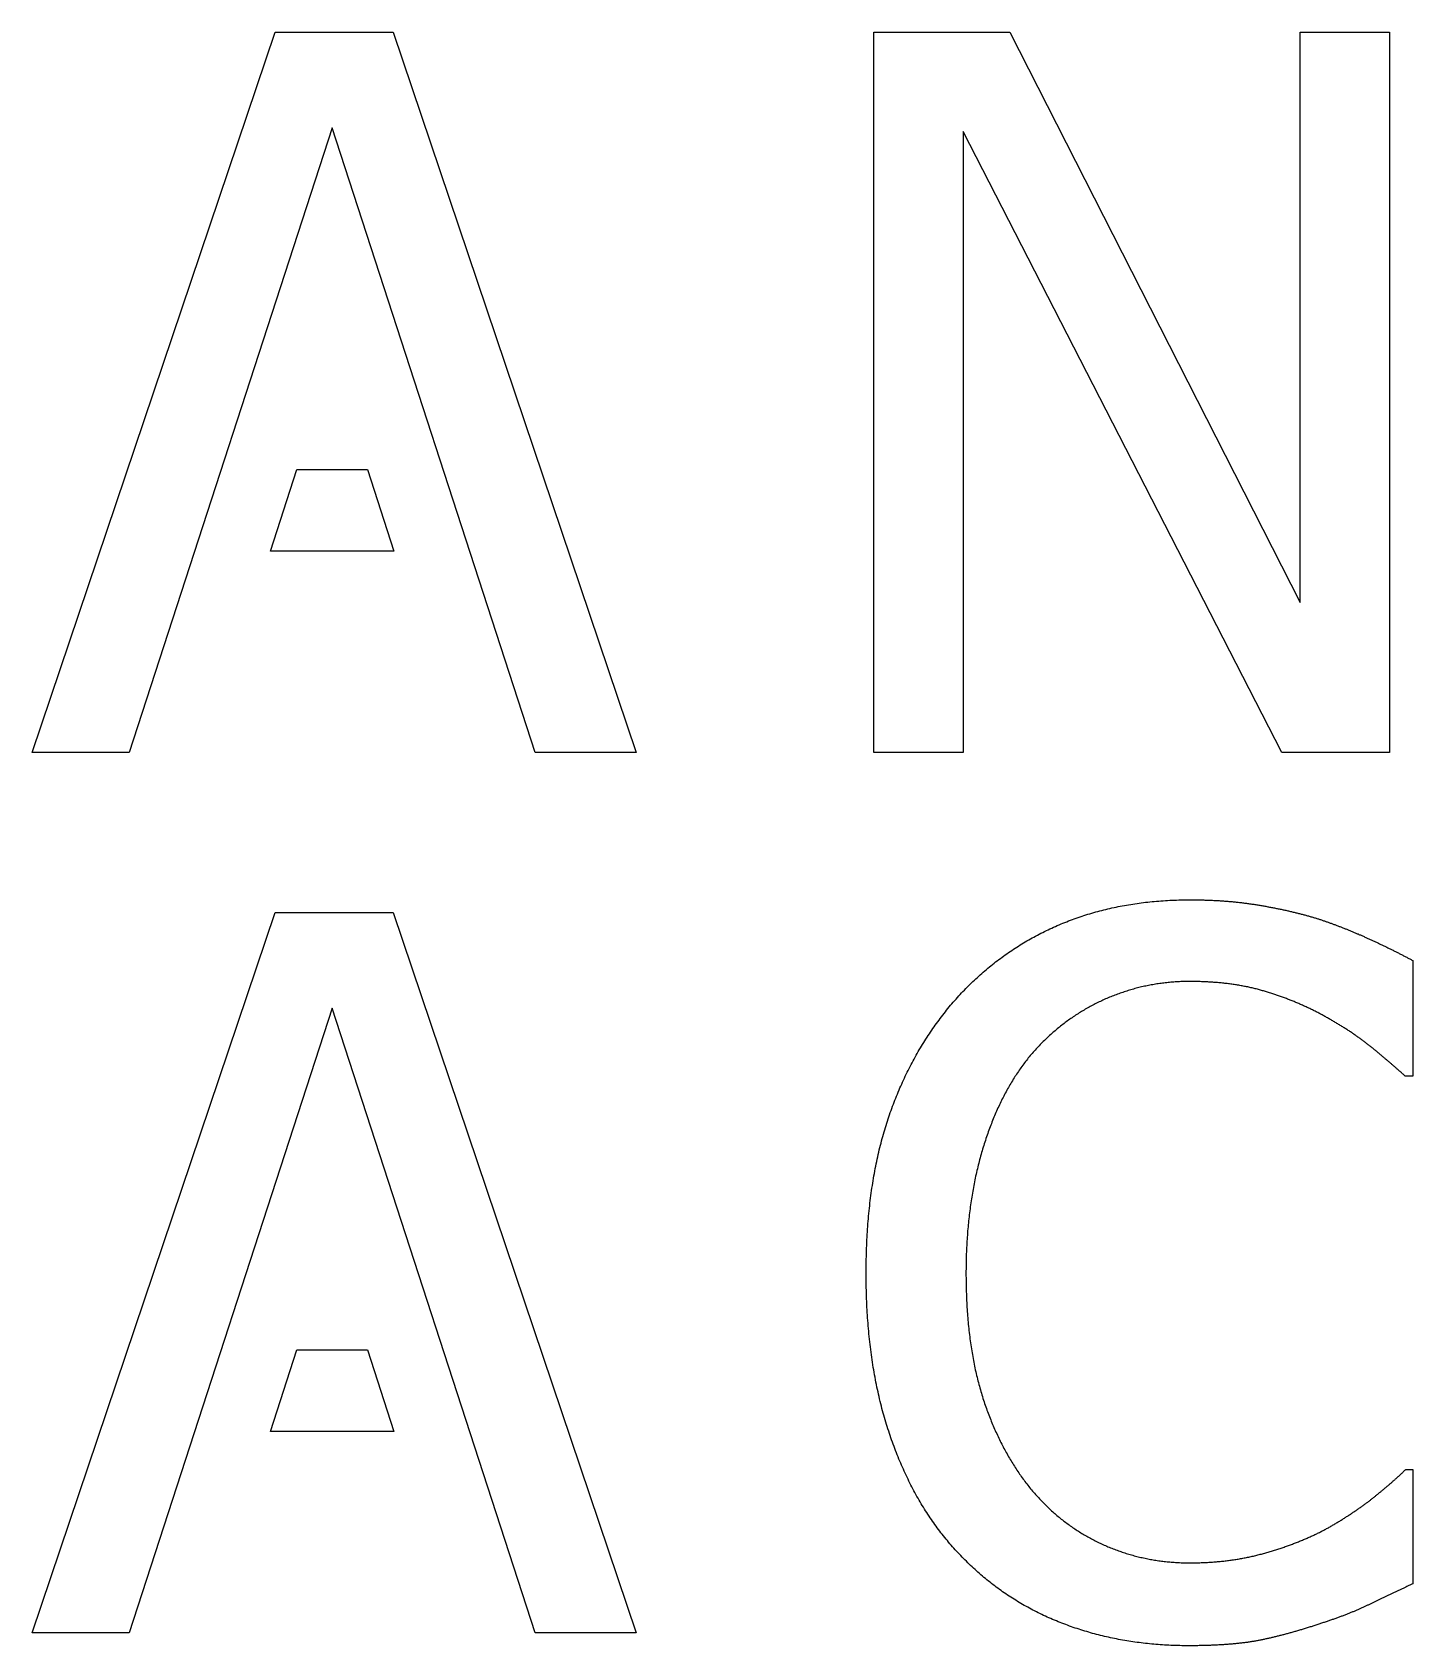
# Model space of a CAD drawing. Extents: x 63 to 563, y 268 to 768.
# Drawn here: x 201 to 258.5, y 557.4 to 624.6 of the extents above; entities that cross this region are included whole.
import ezdxf

# ---------------------------------------------------------------- set-up
doc = ezdxf.new("R2010")
doc.units = 0
doc.header["$LTSCALE"] = 2
doc.header["$MEASUREMENT"] = 0
doc.layers.get('0').update_dxf_attribs({"linetype": 'CONTINUOUS'})

msp = doc.modelspace()

# ---------------------------------------------------------------- linework, layer by layer
at = {"color": 1}
for points in [[(213.517, 620.61), (205.069, 594.587), (201.033, 594.587), (211.147, 624.587), (216.057, 624.587), (226.171, 594.587), (221.965, 594.587)], [(257.53, 624.587), (257.53, 594.587), (253.057, 594.587), (239.783, 620.454), (239.783, 594.587), (236.063, 594.587), (236.063, 624.587), (241.728, 624.587), (253.81, 600.835), (253.81, 624.587)], [(214.983, 606.377), (216.088, 602.974), (210.946, 602.974), (212.051, 606.377)], [(258.135, 581.159), (258.118, 581.174), (258.1, 581.19), (258.083, 581.206), (258.065, 581.222), (258.047, 581.238), (258.029, 581.254), (258.011, 581.27), (257.992, 581.287), (257.974, 581.303), (257.955, 581.32), (257.936, 581.336), (257.917, 581.353), (257.898, 581.37), (257.879, 581.387), (257.86, 581.404), (257.84, 581.421), (257.82, 581.438), (257.801, 581.455), (257.781, 581.473), (257.761, 581.49), (257.74, 581.508), (257.72, 581.525), (257.699, 581.543), (257.679, 581.561), (257.658, 581.579), (257.637, 581.597), (257.616, 581.615), (257.595, 581.634), (257.573, 581.652), (257.552, 581.67), (257.53, 581.689), (257.508, 581.707), (257.486, 581.726), (257.464, 581.745), (257.442, 581.764), (257.419, 581.783), (257.397, 581.802), (257.374, 581.821), (257.351, 581.841), (257.328, 581.86), (257.305, 581.88), (257.282, 581.899), (257.258, 581.919), (257.235, 581.939), (257.211, 581.959), (257.187, 581.979), (257.163, 581.999), (257.139, 582.019), (257.115, 582.039), (257.09, 582.06), (257.066, 582.08), (257.041, 582.101), (257.016, 582.121), (256.991, 582.142), (256.966, 582.163), (256.941, 582.184), (256.915, 582.205), (256.89, 582.226), (256.864, 582.247), (256.838, 582.269), (256.812, 582.29), (256.786, 582.311), (256.759, 582.333), (256.733, 582.354), (256.706, 582.376), (256.679, 582.397), (256.652, 582.418), (256.625, 582.44), (256.597, 582.461), (256.569, 582.482), (256.542, 582.504), (256.514, 582.525), (256.485, 582.546), (256.457, 582.568), (256.428, 582.589), (256.4, 582.61), (256.371, 582.631), (256.342, 582.653), (256.312, 582.674), (256.283, 582.695), (256.253, 582.716), (256.223, 582.738), (256.193, 582.759), (256.163, 582.78), (256.133, 582.801), (256.102, 582.822), (256.071, 582.843), (256.041, 582.864), (256.009, 582.885), (255.978, 582.907), (255.947, 582.928), (255.915, 582.949), (255.883, 582.97), (255.851, 582.991), (255.819, 583.012), (255.787, 583.033), (255.754, 583.054), (255.721, 583.075), (255.689, 583.096), (255.655, 583.117), (255.622, 583.138), (255.589, 583.159), (255.555, 583.18), (255.521, 583.201), (255.487, 583.221), (255.453, 583.242), (255.419, 583.263), (255.384, 583.284), (255.35, 583.305), (255.315, 583.326), (255.28, 583.347), (255.244, 583.368), (255.209, 583.388), (255.173, 583.409), (255.137, 583.43), (255.101, 583.451), (255.065, 583.471), (255.029, 583.492), (254.992, 583.513), (254.956, 583.534), (254.919, 583.554), (254.882, 583.575), (254.844, 583.596), (254.807, 583.616), (254.771, 583.636), (254.735, 583.656), (254.699, 583.676), (254.662, 583.695), (254.626, 583.715), (254.589, 583.734), (254.553, 583.753), (254.516, 583.772), (254.479, 583.791), (254.442, 583.81), (254.405, 583.829), (254.368, 583.847), (254.331, 583.866), (254.293, 583.884), (254.256, 583.902), (254.218, 583.92), (254.18, 583.938), (254.143, 583.956), (254.105, 583.974), (254.067, 583.992), (254.029, 584.009), (253.991, 584.027), (253.952, 584.044), (253.914, 584.061), (253.875, 584.078), (253.837, 584.095), (253.798, 584.112), (253.759, 584.129), (253.72, 584.146), (253.681, 584.162), (253.642, 584.179), (253.603, 584.195), (253.564, 584.211), (253.524, 584.227), (253.485, 584.243), (253.445, 584.259), (253.405, 584.275), (253.366, 584.29), (253.326, 584.306), (253.286, 584.321), (253.245, 584.336), (253.205, 584.352), (253.165, 584.367), (253.124, 584.382), (253.084, 584.396), (253.043, 584.411), (253.002, 584.426), (252.962, 584.44), (252.921, 584.454), (252.88, 584.469), (252.838, 584.483), (252.797, 584.497), (252.756, 584.511), (252.714, 584.524), (252.673, 584.538), (252.631, 584.552), (252.589, 584.565), (252.547, 584.578), (252.505, 584.592), (252.463, 584.605), (252.421, 584.618), (252.379, 584.631), (252.336, 584.643), (252.294, 584.656), (252.251, 584.668), (252.208, 584.681), (252.165, 584.693), (252.122, 584.705), (252.078, 584.716), (252.035, 584.728), (251.991, 584.739), (251.947, 584.75), (251.902, 584.761), (251.858, 584.771), (251.813, 584.782), (251.768, 584.792), (251.723, 584.802), (251.678, 584.812), (251.633, 584.822), (251.587, 584.831), (251.541, 584.84), (251.495, 584.849), (251.449, 584.858), (251.402, 584.867), (251.356, 584.875), (251.309, 584.884), (251.262, 584.892), (251.214, 584.9), (251.167, 584.907), (251.119, 584.915), (251.071, 584.922), (251.023, 584.929), (250.975, 584.936), (250.926, 584.942), (250.878, 584.949), (250.829, 584.955), (250.78, 584.961), (250.731, 584.967), (250.681, 584.973), (250.632, 584.978), (250.582, 584.984), (250.532, 584.989), (250.481, 584.994), (250.431, 584.998), (250.38, 585.003), (250.329, 585.007), (250.278, 585.011), (250.227, 585.015), (250.176, 585.019), (250.124, 585.022), (250.072, 585.025), (250.02, 585.028), (249.968, 585.031), (249.915, 585.034), (249.863, 585.036), (249.81, 585.039), (249.757, 585.041), (249.704, 585.043), (249.65, 585.044), (249.597, 585.046), (249.543, 585.047), (249.489, 585.048), (249.434, 585.049), (249.38, 585.05), (249.325, 585.05), (249.271, 585.051), (249.215, 585.051), (249.155, 585.051), (249.095, 585.05), (249.034, 585.049), (248.974, 585.048), (248.914, 585.046), (248.854, 585.044), (248.795, 585.041), (248.735, 585.038), (248.675, 585.035), (248.616, 585.031), (248.556, 585.027), (248.497, 585.023), (248.438, 585.018), (248.379, 585.012), (248.32, 585.007), (248.261, 585.001), (248.202, 584.994), (248.143, 584.987), (248.085, 584.98), (248.026, 584.972), (247.968, 584.964), (247.909, 584.956), (247.851, 584.947), (247.793, 584.938), (247.735, 584.928), (247.677, 584.918), (247.62, 584.908), (247.562, 584.897), (247.504, 584.886), (247.447, 584.874), (247.39, 584.863), (247.332, 584.85), (247.275, 584.837), (247.218, 584.824), (247.161, 584.811), (247.104, 584.797), (247.047, 584.783), (246.991, 584.768), (246.934, 584.753), (246.878, 584.737), (246.822, 584.721), (246.765, 584.705), (246.709, 584.689), (246.653, 584.671), (246.597, 584.654), (246.541, 584.636), (246.486, 584.618), (246.43, 584.599), (246.374, 584.58), (246.319, 584.561), (246.264, 584.541), (246.209, 584.521), (246.153, 584.5), (246.098, 584.479), (246.044, 584.458), (245.989, 584.436), (245.934, 584.414), (245.879, 584.392), (245.825, 584.369), (245.771, 584.345), (245.716, 584.322), (245.662, 584.298), (245.608, 584.273), (245.554, 584.248), (245.5, 584.223), (245.447, 584.197), (245.393, 584.171), (245.34, 584.145), (245.287, 584.118), (245.235, 584.091), (245.182, 584.064), (245.13, 584.036), (245.078, 584.008), (245.026, 583.98), (244.974, 583.951), (244.923, 583.922), (244.871, 583.892), (244.82, 583.862), (244.77, 583.832), (244.719, 583.802), (244.669, 583.771), (244.618, 583.739), (244.568, 583.708), (244.519, 583.676), (244.469, 583.643), (244.42, 583.611), (244.371, 583.578), (244.322, 583.544), (244.273, 583.51), (244.225, 583.476), (244.176, 583.442), (244.128, 583.407), (244.08, 583.372), (244.033, 583.336), (243.985, 583.3), (243.938, 583.264), (243.891, 583.227), (243.844, 583.19), (243.798, 583.153), (243.751, 583.115), (243.705, 583.077), (243.659, 583.039), (243.613, 583), (243.568, 582.961), (243.522, 582.922), (243.477, 582.882), (243.432, 582.842), (243.388, 582.801), (243.343, 582.76), (243.299, 582.719), (243.255, 582.677), (243.211, 582.635), (243.167, 582.593), (243.124, 582.55), (243.081, 582.507), (243.038, 582.464), (242.995, 582.42), (242.952, 582.376), (242.91, 582.332), (242.868, 582.287), (242.826, 582.242), (242.784, 582.196), (242.743, 582.15), (242.701, 582.104), (242.66, 582.058), (242.619, 582.011), (242.579, 581.963), (242.539, 581.915), (242.499, 581.866), (242.46, 581.817), (242.421, 581.767), (242.383, 581.717), (242.345, 581.667), (242.307, 581.616), (242.269, 581.565), (242.231, 581.513), (242.194, 581.461), (242.157, 581.409), (242.121, 581.356), (242.084, 581.303), (242.048, 581.25), (242.012, 581.196), (241.977, 581.141), (241.942, 581.087), (241.907, 581.032), (241.872, 580.976), (241.838, 580.92), (241.804, 580.864), (241.77, 580.807), (241.736, 580.75), (241.703, 580.693), (241.67, 580.635), (241.637, 580.577), (241.605, 580.518), (241.572, 580.459), (241.54, 580.4), (241.509, 580.34), (241.477, 580.28), (241.446, 580.219), (241.416, 580.158), (241.385, 580.097), (241.355, 580.035), (241.325, 579.973), (241.295, 579.91), (241.266, 579.847), (241.237, 579.784), (241.208, 579.72), (241.179, 579.656), (241.151, 579.592), (241.123, 579.527), (241.095, 579.461), (241.068, 579.396), (241.04, 579.33), (241.013, 579.263), (240.987, 579.196), (240.96, 579.129), (240.934, 579.061), (240.909, 578.993), (240.883, 578.925), (240.858, 578.856), (240.833, 578.787), (240.808, 578.717), (240.784, 578.647), (240.76, 578.577), (240.736, 578.506), (240.712, 578.435), (240.689, 578.364), (240.666, 578.292), (240.643, 578.219), (240.62, 578.146), (240.598, 578.073), (240.576, 578), (240.555, 577.926), (240.534, 577.852), (240.513, 577.778), (240.492, 577.704), (240.472, 577.629), (240.453, 577.554), (240.433, 577.478), (240.414, 577.403), (240.395, 577.327), (240.377, 577.25), (240.359, 577.174), (240.341, 577.097), (240.324, 577.02), (240.307, 576.943), (240.291, 576.865), (240.274, 576.787), (240.258, 576.709), (240.243, 576.63), (240.228, 576.551), (240.213, 576.472), (240.198, 576.393), (240.184, 576.313), (240.17, 576.233), (240.157, 576.153), (240.144, 576.073), (240.131, 575.992), (240.118, 575.911), (240.106, 575.829), (240.095, 575.748), (240.083, 575.666), (240.072, 575.584), (240.062, 575.501), (240.051, 575.419), (240.041, 575.335), (240.032, 575.252), (240.023, 575.169), (240.014, 575.085), (240.005, 575), (239.997, 574.916), (239.989, 574.831), (239.981, 574.746), (239.974, 574.661), (239.967, 574.575), (239.961, 574.489), (239.955, 574.403), (239.949, 574.317), (239.944, 574.23), (239.939, 574.143), (239.934, 574.056), (239.929, 573.968), (239.925, 573.88), (239.922, 573.792), (239.918, 573.704), (239.915, 573.615), (239.913, 573.526), (239.911, 573.437), (239.909, 573.347), (239.907, 573.257), (239.906, 573.167), (239.905, 573.077), (239.904, 572.986), (239.904, 572.895), (239.904, 572.798), (239.905, 572.702), (239.906, 572.605), (239.907, 572.51), (239.909, 572.414), (239.911, 572.319), (239.913, 572.225), (239.916, 572.131), (239.919, 572.037), (239.923, 571.944), (239.927, 571.851), (239.931, 571.759), (239.935, 571.667), (239.94, 571.576), (239.946, 571.485), (239.951, 571.394), (239.957, 571.304), (239.964, 571.214), (239.971, 571.125), (239.978, 571.036), (239.985, 570.947), (239.993, 570.859), (240.002, 570.772), (240.01, 570.685), (240.019, 570.598), (240.029, 570.512), (240.038, 570.426), (240.048, 570.34), (240.059, 570.255), (240.07, 570.171), (240.081, 570.086), (240.093, 570.003), (240.105, 569.919), (240.117, 569.836), (240.13, 569.754), (240.143, 569.672), (240.156, 569.59), (240.17, 569.509), (240.184, 569.428), (240.199, 569.348), (240.213, 569.268), (240.229, 569.189), (240.244, 569.109), (240.26, 569.031), (240.277, 568.953), (240.293, 568.875), (240.311, 568.798), (240.328, 568.721), (240.346, 568.644), (240.364, 568.568), (240.383, 568.492), (240.402, 568.417), (240.421, 568.342), (240.441, 568.268), (240.461, 568.194), (240.481, 568.121), (240.502, 568.048), (240.523, 567.975), (240.544, 567.903), (240.566, 567.831), (240.589, 567.76), (240.611, 567.689), (240.634, 567.618), (240.658, 567.548), (240.681, 567.479), (240.705, 567.409), (240.729, 567.34), (240.754, 567.271), (240.778, 567.203), (240.803, 567.135), (240.829, 567.067), (240.854, 567), (240.88, 566.933), (240.906, 566.867), (240.932, 566.8), (240.959, 566.734), (240.986, 566.669), (241.013, 566.603), (241.04, 566.539), (241.068, 566.474), (241.096, 566.41), (241.124, 566.346), (241.153, 566.282), (241.182, 566.219), (241.211, 566.156), (241.24, 566.094), (241.27, 566.032), (241.299, 565.97), (241.33, 565.908), (241.36, 565.847), (241.391, 565.786), (241.422, 565.726), (241.453, 565.666), (241.484, 565.606), (241.516, 565.547), (241.548, 565.488), (241.58, 565.429), (241.613, 565.371), (241.646, 565.313), (241.679, 565.255), (241.712, 565.198), (241.746, 565.141), (241.78, 565.084), (241.814, 565.028), (241.849, 564.972), (241.883, 564.916), (241.918, 564.861), (241.954, 564.806), (241.989, 564.751), (242.025, 564.697), (242.061, 564.643), (242.098, 564.589), (242.134, 564.536), (242.171, 564.483), (242.208, 564.431), (242.246, 564.379), (242.284, 564.327), (242.322, 564.275), (242.36, 564.224), (242.398, 564.173), (242.437, 564.123), (242.476, 564.073), (242.516, 564.023), (242.555, 563.973), (242.595, 563.924), (242.635, 563.876), (242.676, 563.827), (242.716, 563.781), (242.756, 563.734), (242.796, 563.689), (242.837, 563.643), (242.878, 563.598), (242.918, 563.553), (242.96, 563.509), (243.001, 563.465), (243.043, 563.421), (243.085, 563.378), (243.127, 563.335), (243.169, 563.293), (243.211, 563.251), (243.254, 563.209), (243.297, 563.167), (243.34, 563.126), (243.383, 563.085), (243.427, 563.045), (243.47, 563.005), (243.514, 562.965), (243.558, 562.926), (243.603, 562.887), (243.647, 562.849), (243.692, 562.81), (243.737, 562.773), (243.782, 562.735), (243.828, 562.698), (243.873, 562.661), (243.919, 562.625), (243.965, 562.589), (244.011, 562.553), (244.058, 562.518), (244.105, 562.483), (244.152, 562.448), (244.199, 562.414), (244.246, 562.38), (244.293, 562.347), (244.341, 562.313), (244.389, 562.281), (244.437, 562.248), (244.486, 562.216), (244.534, 562.184), (244.583, 562.153), (244.632, 562.122), (244.681, 562.092), (244.731, 562.061), (244.78, 562.031), (244.83, 562.002), (244.88, 561.973), (244.93, 561.944), (244.981, 561.916), (245.032, 561.887), (245.082, 561.86), (245.134, 561.832), (245.185, 561.805), (245.236, 561.779), (245.288, 561.752), (245.34, 561.727), (245.392, 561.701), (245.445, 561.676), (245.497, 561.651), (245.55, 561.627), (245.603, 561.602), (245.656, 561.579), (245.71, 561.555), (245.763, 561.532), (245.816, 561.51), (245.87, 561.488), (245.924, 561.466), (245.978, 561.444), (246.032, 561.423), (246.086, 561.402), (246.14, 561.382), (246.194, 561.362), (246.248, 561.342), (246.303, 561.323), (246.357, 561.304), (246.412, 561.286), (246.467, 561.268), (246.522, 561.25), (246.577, 561.232), (246.632, 561.215), (246.687, 561.199), (246.742, 561.182), (246.797, 561.167), (246.853, 561.151), (246.908, 561.136), (246.964, 561.121), (247.02, 561.107), (247.076, 561.093), (247.132, 561.079), (247.188, 561.066), (247.244, 561.053), (247.3, 561.04), (247.357, 561.028), (247.413, 561.017), (247.47, 561.005), (247.527, 560.994), (247.583, 560.983), (247.64, 560.973), (247.697, 560.963), (247.754, 560.954), (247.812, 560.945), (247.869, 560.936), (247.926, 560.927), (247.984, 560.919), (248.041, 560.912), (248.099, 560.904), (248.157, 560.897), (248.215, 560.891), (248.273, 560.885), (248.331, 560.879), (248.389, 560.874), (248.448, 560.868), (248.506, 560.864), (248.565, 560.86), (248.623, 560.856), (248.682, 560.852), (248.741, 560.849), (248.8, 560.846), (248.859, 560.844), (248.918, 560.842), (248.977, 560.84), (249.037, 560.839), (249.096, 560.838), (249.156, 560.837), (249.215, 560.837), (249.27, 560.837), (249.324, 560.837), (249.378, 560.838), (249.432, 560.839), (249.486, 560.84), (249.539, 560.841), (249.593, 560.842), (249.646, 560.844), (249.7, 560.845), (249.753, 560.847), (249.806, 560.85), (249.859, 560.852), (249.912, 560.855), (249.964, 560.858), (250.017, 560.861), (250.069, 560.864), (250.121, 560.867), (250.174, 560.871), (250.226, 560.875), (250.277, 560.879), (250.329, 560.883), (250.381, 560.888), (250.432, 560.893), (250.484, 560.898), (250.535, 560.903), (250.586, 560.908), (250.637, 560.914), (250.688, 560.92), (250.739, 560.926), (250.789, 560.932), (250.84, 560.938), (250.89, 560.945), (250.941, 560.952), (250.991, 560.959), (251.041, 560.966), (251.091, 560.974), (251.14, 560.981), (251.19, 560.989), (251.239, 560.997), (251.289, 561.006), (251.338, 561.014), (251.387, 561.023), (251.436, 561.032), (251.485, 561.041), (251.534, 561.051), (251.582, 561.06), (251.631, 561.07), (251.679, 561.08), (251.727, 561.09), (251.775, 561.101), (251.823, 561.111), (251.871, 561.122), (251.919, 561.133), (251.967, 561.145), (252.014, 561.156), (252.061, 561.168), (252.109, 561.18), (252.156, 561.192), (252.203, 561.204), (252.249, 561.217), (252.296, 561.229), (252.343, 561.242), (252.389, 561.256), (252.436, 561.269), (252.482, 561.283), (252.528, 561.296), (252.574, 561.31), (252.619, 561.324), (252.665, 561.338), (252.71, 561.352), (252.755, 561.366), (252.8, 561.38), (252.845, 561.394), (252.89, 561.409), (252.934, 561.423), (252.979, 561.438), (253.023, 561.453), (253.067, 561.467), (253.111, 561.482), (253.155, 561.497), (253.198, 561.513), (253.242, 561.528), (253.285, 561.543), (253.328, 561.559), (253.371, 561.574), (253.414, 561.59), (253.456, 561.606), (253.499, 561.621), (253.541, 561.637), (253.583, 561.653), (253.625, 561.67), (253.667, 561.686), (253.708, 561.702), (253.75, 561.719), (253.791, 561.735), (253.832, 561.752), (253.873, 561.769), (253.914, 561.786), (253.954, 561.803), (253.995, 561.82), (254.035, 561.837), (254.075, 561.854), (254.115, 561.872), (254.155, 561.889), (254.195, 561.907), (254.234, 561.924), (254.274, 561.942), (254.313, 561.96), (254.352, 561.978), (254.391, 561.996), (254.429, 562.014), (254.468, 562.033), (254.506, 562.051), (254.544, 562.07), (254.582, 562.088), (254.62, 562.107), (254.658, 562.126), (254.695, 562.145), (254.733, 562.164), (254.77, 562.183), (254.807, 562.202), (254.844, 562.222), (254.881, 562.241), (254.917, 562.261), (254.954, 562.28), (254.99, 562.3), (255.026, 562.32), (255.06, 562.34), (255.095, 562.36), (255.129, 562.38), (255.163, 562.4), (255.196, 562.42), (255.23, 562.44), (255.264, 562.46), (255.297, 562.48), (255.33, 562.5), (255.363, 562.52), (255.396, 562.54), (255.429, 562.56), (255.462, 562.58), (255.495, 562.6), (255.527, 562.62), (255.559, 562.64), (255.592, 562.66), (255.624, 562.68), (255.656, 562.7), (255.687, 562.72), (255.719, 562.741), (255.75, 562.761), (255.782, 562.781), (255.813, 562.801), (255.844, 562.821), (255.875, 562.842), (255.906, 562.862), (255.936, 562.882), (255.967, 562.902), (255.997, 562.923), (256.027, 562.943), (256.057, 562.963), (256.087, 562.983), (256.117, 563.004), (256.147, 563.024), (256.176, 563.044), (256.206, 563.065), (256.235, 563.085), (256.264, 563.105), (256.293, 563.126), (256.322, 563.146), (256.351, 563.167), (256.379, 563.187), (256.408, 563.208), (256.436, 563.228), (256.464, 563.248), (256.492, 563.269), (256.52, 563.289), (256.548, 563.31), (256.575, 563.33), (256.603, 563.351), (256.63, 563.371), (256.657, 563.392), (256.684, 563.413), (256.711, 563.433), (256.738, 563.454), (256.765, 563.474), (256.791, 563.495), (256.817, 563.515), (256.844, 563.536), (256.87, 563.557), (256.896, 563.577), (256.921, 563.598), (256.947, 563.619), (256.973, 563.639), (256.998, 563.66), (257.023, 563.68), (257.048, 563.7), (257.073, 563.721), (257.097, 563.741), (257.122, 563.761), (257.146, 563.781), (257.17, 563.8), (257.194, 563.82), (257.218, 563.84), (257.241, 563.859), (257.265, 563.879), (257.288, 563.898), (257.311, 563.917), (257.334, 563.936), (257.356, 563.955), (257.379, 563.974), (257.401, 563.993), (257.423, 564.012), (257.445, 564.031), (257.467, 564.049), (257.489, 564.068), (257.51, 564.086), (257.532, 564.104), (257.553, 564.122), (257.574, 564.14), (257.594, 564.158), (257.615, 564.176), (257.635, 564.194), (257.656, 564.212), (257.676, 564.229), (257.695, 564.247), (257.715, 564.264), (257.735, 564.282), (257.754, 564.299), (257.773, 564.316), (257.792, 564.333), (257.811, 564.35), (257.83, 564.367), (257.848, 564.383), (257.867, 564.4), (257.885, 564.416), (257.903, 564.433), (257.92, 564.449), (257.938, 564.465), (257.955, 564.482), (257.973, 564.498), (257.99, 564.514), (258.007, 564.529), (258.023, 564.545), (258.04, 564.561), (258.056, 564.576), (258.073, 564.592), (258.089, 564.607), (258.105, 564.622), (258.12, 564.638), (258.136, 564.653), (258.151, 564.668), (258.166, 564.683), (258.181, 564.697), (258.196, 564.712), (258.211, 564.727), (258.502, 564.727), (258.502, 559.962), (258.471, 559.947), (258.44, 559.933), (258.408, 559.918), (258.377, 559.904), (258.346, 559.889), (258.315, 559.875), (258.284, 559.86), (258.253, 559.846), (258.222, 559.831), (258.191, 559.817), (258.161, 559.803), (258.13, 559.788), (258.099, 559.774), (258.069, 559.76), (258.038, 559.745), (258.008, 559.731), (257.977, 559.717), (257.947, 559.703), (257.917, 559.689), (257.887, 559.674), (257.856, 559.66), (257.826, 559.646), (257.796, 559.632), (257.766, 559.618), (257.736, 559.604), (257.706, 559.59), (257.677, 559.575), (257.647, 559.561), (257.617, 559.547), (257.588, 559.533), (257.558, 559.519), (257.529, 559.505), (257.499, 559.491), (257.47, 559.477), (257.441, 559.464), (257.411, 559.45), (257.382, 559.436), (257.353, 559.422), (257.324, 559.408), (257.295, 559.394), (257.266, 559.38), (257.237, 559.367), (257.208, 559.353), (257.179, 559.339), (257.151, 559.325), (257.122, 559.312), (257.093, 559.298), (257.065, 559.284), (257.036, 559.271), (257.008, 559.257), (256.98, 559.243), (256.951, 559.23), (256.923, 559.216), (256.895, 559.202), (256.867, 559.189), (256.839, 559.175), (256.811, 559.162), (256.783, 559.148), (256.755, 559.135), (256.727, 559.121), (256.7, 559.108), (256.672, 559.094), (256.644, 559.081), (256.617, 559.068), (256.589, 559.054), (256.561, 559.041), (256.533, 559.028), (256.505, 559.014), (256.476, 559.001), (256.447, 558.988), (256.419, 558.974), (256.39, 558.961), (256.36, 558.948), (256.331, 558.935), (256.301, 558.921), (256.272, 558.908), (256.242, 558.895), (256.212, 558.882), (256.181, 558.869), (256.151, 558.856), (256.12, 558.843), (256.089, 558.83), (256.058, 558.816), (256.027, 558.803), (255.996, 558.79), (255.964, 558.777), (255.933, 558.764), (255.901, 558.751), (255.869, 558.739), (255.836, 558.726), (255.804, 558.713), (255.771, 558.7), (255.739, 558.687), (255.706, 558.674), (255.672, 558.661), (255.639, 558.648), (255.605, 558.636), (255.572, 558.623), (255.538, 558.61), (255.504, 558.597), (255.47, 558.585), (255.435, 558.572), (255.4, 558.559), (255.366, 558.546), (255.331, 558.534), (255.296, 558.521), (255.26, 558.509), (255.225, 558.496), (255.189, 558.483), (255.153, 558.471), (255.117, 558.458), (255.081, 558.446), (255.044, 558.433), (255.008, 558.421), (254.971, 558.408), (254.934, 558.396), (254.897, 558.383), (254.859, 558.371), (254.822, 558.358), (254.784, 558.346), (254.746, 558.334), (254.708, 558.321), (254.67, 558.309), (254.632, 558.297), (254.593, 558.284), (254.554, 558.272), (254.515, 558.26), (254.474, 558.246), (254.433, 558.233), (254.392, 558.219), (254.351, 558.206), (254.31, 558.192), (254.269, 558.179), (254.228, 558.166), (254.188, 558.153), (254.147, 558.14), (254.107, 558.127), (254.066, 558.115), (254.026, 558.102), (253.986, 558.09), (253.946, 558.078), (253.906, 558.065), (253.866, 558.053), (253.826, 558.041), (253.787, 558.029), (253.747, 558.018), (253.708, 558.006), (253.668, 557.994), (253.629, 557.983), (253.59, 557.972), (253.551, 557.96), (253.512, 557.949), (253.473, 557.938), (253.434, 557.927), (253.395, 557.917), (253.357, 557.906), (253.318, 557.895), (253.28, 557.885), (253.242, 557.874), (253.203, 557.864), (253.165, 557.854), (253.127, 557.844), (253.089, 557.834), (253.051, 557.824), (253.014, 557.815), (252.976, 557.805), (252.939, 557.795), (252.901, 557.786), (252.864, 557.777), (252.827, 557.768), (252.789, 557.759), (252.752, 557.75), (252.715, 557.741), (252.679, 557.732), (252.642, 557.723), (252.605, 557.715), (252.569, 557.706), (252.532, 557.698), (252.496, 557.69), (252.459, 557.682), (252.423, 557.674), (252.387, 557.666), (252.351, 557.658), (252.315, 557.651), (252.279, 557.643), (252.244, 557.636), (252.208, 557.628), (252.173, 557.621), (252.137, 557.614), (252.102, 557.607), (252.067, 557.6), (252.031, 557.593), (251.995, 557.587), (251.959, 557.58), (251.922, 557.574), (251.885, 557.567), (251.848, 557.561), (251.811, 557.555), (251.773, 557.549), (251.734, 557.543), (251.696, 557.537), (251.657, 557.531), (251.618, 557.526), (251.578, 557.52), (251.538, 557.515), (251.498, 557.51), (251.457, 557.505), (251.416, 557.5), (251.375, 557.495), (251.333, 557.49), (251.291, 557.485), (251.249, 557.48), (251.206, 557.476), (251.163, 557.472), (251.12, 557.467), (251.076, 557.463), (251.032, 557.459), (250.988, 557.455), (250.943, 557.451), (250.898, 557.447), (250.853, 557.444), (250.807, 557.44), (250.761, 557.437), (250.715, 557.434), (250.668, 557.43), (250.621, 557.427), (250.574, 557.424), (250.526, 557.421), (250.478, 557.419), (250.43, 557.416), (250.381, 557.413), (250.332, 557.411), (250.282, 557.409), (250.233, 557.406), (250.183, 557.404), (250.132, 557.402), (250.081, 557.4), (250.03, 557.399), (249.979, 557.397), (249.927, 557.395), (249.875, 557.394), (249.823, 557.393), (249.77, 557.391), (249.717, 557.39), (249.663, 557.389), (249.609, 557.388), (249.555, 557.387), (249.501, 557.387), (249.446, 557.386), (249.391, 557.386), (249.335, 557.385), (249.28, 557.385), (249.223, 557.385), (249.167, 557.385), (249.075, 557.385), (248.984, 557.386), (248.892, 557.387), (248.801, 557.389), (248.71, 557.391), (248.62, 557.393), (248.529, 557.397), (248.439, 557.4), (248.349, 557.404), (248.259, 557.409), (248.17, 557.414), (248.08, 557.42), (247.991, 557.426), (247.902, 557.433), (247.814, 557.44), (247.725, 557.447), (247.637, 557.455), (247.549, 557.464), (247.461, 557.473), (247.374, 557.482), (247.286, 557.492), (247.199, 557.503), (247.113, 557.514), (247.026, 557.525), (246.939, 557.537), (246.853, 557.55), (246.767, 557.563), (246.682, 557.576), (246.596, 557.59), (246.511, 557.604), (246.426, 557.619), (246.341, 557.635), (246.256, 557.651), (246.172, 557.667), (246.088, 557.684), (246.004, 557.701), (245.92, 557.719), (245.836, 557.737), (245.753, 557.756), (245.67, 557.775), (245.587, 557.795), (245.504, 557.815), (245.422, 557.836), (245.34, 557.857), (245.258, 557.879), (245.176, 557.901), (245.095, 557.924), (245.013, 557.947), (244.932, 557.971), (244.851, 557.995), (244.771, 558.02), (244.69, 558.045), (244.61, 558.071), (244.53, 558.097), (244.451, 558.123), (244.371, 558.15), (244.292, 558.178), (244.213, 558.206), (244.134, 558.235), (244.055, 558.264), (243.977, 558.293), (243.899, 558.323), (243.821, 558.354), (243.743, 558.385), (243.666, 558.416), (243.589, 558.448), (243.512, 558.481), (243.436, 558.514), (243.36, 558.547), (243.284, 558.581), (243.208, 558.616), (243.133, 558.651), (243.059, 558.686), (242.984, 558.722), (242.91, 558.758), (242.836, 558.795), (242.763, 558.832), (242.69, 558.87), (242.617, 558.909), (242.545, 558.947), (242.473, 558.987), (242.401, 559.027), (242.329, 559.067), (242.258, 559.108), (242.188, 559.149), (242.117, 559.191), (242.047, 559.233), (241.977, 559.276), (241.908, 559.319), (241.839, 559.363), (241.77, 559.407), (241.702, 559.451), (241.634, 559.497), (241.566, 559.542), (241.498, 559.588), (241.431, 559.635), (241.364, 559.682), (241.298, 559.73), (241.232, 559.778), (241.166, 559.827), (241.101, 559.876), (241.036, 559.925), (240.971, 559.975), (240.906, 560.026), (240.842, 560.077), (240.778, 560.128), (240.715, 560.18), (240.652, 560.233), (240.589, 560.286), (240.527, 560.339), (240.464, 560.393), (240.403, 560.448), (240.341, 560.503), (240.28, 560.558), (240.219, 560.614), (240.159, 560.67), (240.099, 560.727), (240.039, 560.785), (239.979, 560.843), (239.92, 560.901), (239.861, 560.96), (239.803, 561.019), (239.745, 561.079), (239.687, 561.139), (239.629, 561.2), (239.572, 561.261), (239.515, 561.323), (239.459, 561.385), (239.403, 561.447), (239.347, 561.509), (239.292, 561.572), (239.237, 561.635), (239.183, 561.699), (239.129, 561.764), (239.075, 561.829), (239.022, 561.894), (238.969, 561.96), (238.916, 562.026), (238.864, 562.093), (238.813, 562.16), (238.762, 562.228), (238.711, 562.296), (238.66, 562.365), (238.61, 562.434), (238.561, 562.504), (238.512, 562.574), (238.463, 562.645), (238.414, 562.716), (238.367, 562.787), (238.319, 562.86), (238.272, 562.932), (238.225, 563.005), (238.179, 563.079), (238.133, 563.153), (238.087, 563.227), (238.042, 563.302), (237.997, 563.378), (237.953, 563.454), (237.909, 563.53), (237.865, 563.607), (237.822, 563.685), (237.78, 563.763), (237.737, 563.841), (237.695, 563.92), (237.654, 563.999), (237.613, 564.079), (237.572, 564.159), (237.532, 564.24), (237.492, 564.321), (237.452, 564.403), (237.413, 564.485), (237.375, 564.568), (237.336, 564.651), (237.298, 564.735), (237.261, 564.819), (237.224, 564.904), (237.187, 564.989), (237.151, 565.074), (237.115, 565.161), (237.08, 565.247), (237.045, 565.334), (237.01, 565.422), (236.976, 565.51), (236.942, 565.598), (236.908, 565.687), (236.875, 565.777), (236.843, 565.867), (236.81, 565.957), (236.779, 566.048), (236.747, 566.139), (236.716, 566.231), (236.686, 566.324), (236.656, 566.416), (236.626, 566.51), (236.597, 566.603), (236.569, 566.697), (236.54, 566.792), (236.513, 566.887), (236.486, 566.982), (236.459, 567.078), (236.433, 567.174), (236.407, 567.271), (236.382, 567.368), (236.358, 567.465), (236.333, 567.563), (236.31, 567.662), (236.286, 567.761), (236.264, 567.86), (236.242, 567.959), (236.22, 568.06), (236.199, 568.16), (236.178, 568.261), (236.158, 568.363), (236.138, 568.465), (236.118, 568.567), (236.1, 568.67), (236.081, 568.773), (236.064, 568.876), (236.046, 568.98), (236.029, 569.085), (236.013, 569.19), (235.997, 569.295), (235.982, 569.401), (235.967, 569.507), (235.952, 569.614), (235.939, 569.721), (235.925, 569.828), (235.912, 569.936), (235.9, 570.045), (235.888, 570.153), (235.876, 570.263), (235.865, 570.372), (235.855, 570.482), (235.845, 570.593), (235.835, 570.704), (235.826, 570.815), (235.818, 570.927), (235.81, 571.04), (235.802, 571.152), (235.795, 571.265), (235.788, 571.379), (235.782, 571.493), (235.777, 571.608), (235.772, 571.722), (235.767, 571.838), (235.763, 571.954), (235.759, 572.07), (235.756, 572.186), (235.753, 572.303), (235.751, 572.421), (235.749, 572.539), (235.748, 572.657), (235.747, 572.776), (235.747, 572.895), (235.747, 573.014), (235.748, 573.132), (235.749, 573.249), (235.751, 573.366), (235.753, 573.483), (235.756, 573.599), (235.759, 573.714), (235.762, 573.829), (235.766, 573.944), (235.771, 574.058), (235.776, 574.172), (235.781, 574.285), (235.787, 574.397), (235.794, 574.51), (235.801, 574.621), (235.808, 574.732), (235.816, 574.843), (235.824, 574.953), (235.833, 575.063), (235.842, 575.172), (235.852, 575.281), (235.862, 575.39), (235.873, 575.497), (235.884, 575.605), (235.896, 575.712), (235.908, 575.818), (235.921, 575.924), (235.934, 576.029), (235.947, 576.134), (235.961, 576.239), (235.976, 576.343), (235.991, 576.446), (236.006, 576.549), (236.022, 576.652), (236.039, 576.754), (236.056, 576.855), (236.073, 576.956), (236.091, 577.057), (236.109, 577.157), (236.128, 577.257), (236.147, 577.356), (236.167, 577.455), (236.187, 577.553), (236.208, 577.65), (236.229, 577.748), (236.251, 577.844), (236.273, 577.941), (236.296, 578.036), (236.319, 578.132), (236.342, 578.227), (236.367, 578.321), (236.391, 578.415), (236.416, 578.508), (236.442, 578.601), (236.468, 578.693), (236.494, 578.785), (236.521, 578.877), (236.548, 578.968), (236.576, 579.058), (236.604, 579.148), (236.633, 579.238), (236.663, 579.327), (236.692, 579.415), (236.723, 579.503), (236.753, 579.591), (236.784, 579.678), (236.816, 579.765), (236.848, 579.852), (236.88, 579.938), (236.913, 580.024), (236.946, 580.109), (236.98, 580.195), (237.014, 580.279), (237.049, 580.364), (237.084, 580.448), (237.119, 580.532), (237.155, 580.615), (237.191, 580.698), (237.228, 580.781), (237.265, 580.863), (237.302, 580.945), (237.34, 581.026), (237.379, 581.108), (237.417, 581.188), (237.457, 581.269), (237.496, 581.349), (237.536, 581.429), (237.577, 581.508), (237.618, 581.587), (237.659, 581.666), (237.701, 581.744), (237.743, 581.822), (237.786, 581.9), (237.829, 581.977), (237.872, 582.054), (237.916, 582.13), (237.961, 582.206), (238.006, 582.282), (238.051, 582.357), (238.096, 582.432), (238.143, 582.507), (238.189, 582.581), (238.236, 582.655), (238.283, 582.729), (238.331, 582.802), (238.379, 582.875), (238.428, 582.947), (238.477, 583.02), (238.527, 583.091), (238.577, 583.163), (238.627, 583.234), (238.678, 583.305), (238.729, 583.375), (238.781, 583.445), (238.833, 583.514), (238.885, 583.584), (238.938, 583.653), (238.992, 583.721), (239.045, 583.789), (239.1, 583.857), (239.154, 583.924), (239.209, 583.992), (239.265, 584.058), (239.321, 584.125), (239.377, 584.191), (239.434, 584.256), (239.491, 584.321), (239.548, 584.385), (239.605, 584.448), (239.662, 584.51), (239.72, 584.572), (239.778, 584.633), (239.837, 584.694), (239.896, 584.755), (239.955, 584.815), (240.014, 584.874), (240.074, 584.933), (240.134, 584.992), (240.194, 585.05), (240.255, 585.107), (240.316, 585.165), (240.378, 585.221), (240.439, 585.277), (240.501, 585.333), (240.564, 585.388), (240.626, 585.443), (240.689, 585.497), (240.753, 585.551), (240.816, 585.604), (240.88, 585.657), (240.945, 585.71), (241.009, 585.761), (241.074, 585.813), (241.14, 585.864), (241.205, 585.914), (241.271, 585.964), (241.337, 586.014), (241.404, 586.063), (241.471, 586.111), (241.538, 586.159), (241.606, 586.207), (241.674, 586.254), (241.742, 586.301), (241.81, 586.347), (241.879, 586.393), (241.948, 586.438), (242.018, 586.483), (242.088, 586.527), (242.158, 586.571), (242.228, 586.614), (242.299, 586.657), (242.37, 586.699), (242.442, 586.741), (242.514, 586.782), (242.586, 586.823), (242.658, 586.864), (242.731, 586.904), (242.804, 586.943), (242.878, 586.982), (242.951, 587.021), (243.025, 587.059), (243.1, 587.097), (243.175, 587.134), (243.25, 587.17), (243.325, 587.206), (243.401, 587.242), (243.477, 587.277), (243.553, 587.312), (243.63, 587.346), (243.707, 587.38), (243.784, 587.413), (243.862, 587.446), (243.94, 587.478), (244.018, 587.51), (244.096, 587.541), (244.175, 587.572), (244.254, 587.602), (244.334, 587.632), (244.413, 587.661), (244.493, 587.69), (244.573, 587.718), (244.654, 587.745), (244.735, 587.772), (244.816, 587.799), (244.897, 587.825), (244.979, 587.85), (245.061, 587.875), (245.143, 587.899), (245.226, 587.923), (245.309, 587.947), (245.392, 587.969), (245.475, 587.992), (245.559, 588.014), (245.643, 588.035), (245.727, 588.055), (245.812, 588.076), (245.897, 588.095), (245.982, 588.114), (246.067, 588.133), (246.153, 588.151), (246.239, 588.169), (246.325, 588.186), (246.412, 588.202), (246.499, 588.218), (246.586, 588.234), (246.673, 588.249), (246.761, 588.263), (246.849, 588.277), (246.937, 588.29), (247.026, 588.303), (247.115, 588.316), (247.204, 588.327), (247.294, 588.339), (247.383, 588.349), (247.473, 588.36), (247.564, 588.369), (247.654, 588.379), (247.745, 588.387), (247.837, 588.395), (247.928, 588.403), (248.02, 588.41), (248.112, 588.417), (248.204, 588.423), (248.297, 588.428), (248.39, 588.433), (248.483, 588.438), (248.577, 588.442), (248.671, 588.445), (248.765, 588.448), (248.859, 588.45), (248.954, 588.452), (249.049, 588.453), (249.144, 588.454), (249.24, 588.454), (249.287, 588.454), (249.335, 588.454), (249.382, 588.454), (249.429, 588.454), (249.476, 588.453), (249.523, 588.452), (249.57, 588.452), (249.617, 588.451), (249.663, 588.45), (249.71, 588.449), (249.757, 588.448), (249.803, 588.447), (249.849, 588.445), (249.896, 588.444), (249.942, 588.442), (249.988, 588.44), (250.034, 588.439), (250.08, 588.437), (250.125, 588.435), (250.171, 588.433), (250.217, 588.43), (250.262, 588.428), (250.308, 588.426), (250.353, 588.423), (250.398, 588.42), (250.444, 588.418), (250.489, 588.415), (250.534, 588.412), (250.579, 588.409), (250.623, 588.406), (250.668, 588.402), (250.713, 588.399), (250.757, 588.395), (250.802, 588.392), (250.846, 588.388), (250.89, 588.384), (250.934, 588.38), (250.979, 588.376), (251.023, 588.372), (251.066, 588.368), (251.11, 588.363), (251.154, 588.359), (251.198, 588.354), (251.241, 588.349), (251.285, 588.345), (251.328, 588.34), (251.371, 588.335), (251.414, 588.329), (251.457, 588.324), (251.5, 588.319), (251.543, 588.313), (251.586, 588.308), (251.629, 588.302), (251.672, 588.296), (251.714, 588.29), (251.757, 588.284), (251.799, 588.278), (251.841, 588.272), (251.883, 588.266), (251.925, 588.259), (251.967, 588.252), (252.009, 588.246), (252.051, 588.239), (252.093, 588.232), (252.135, 588.225), (252.176, 588.218), (252.217, 588.211), (252.259, 588.204), (252.3, 588.197), (252.341, 588.19), (252.382, 588.182), (252.423, 588.175), (252.464, 588.167), (252.505, 588.16), (252.545, 588.152), (252.586, 588.145), (252.626, 588.137), (252.666, 588.129), (252.707, 588.122), (252.747, 588.114), (252.787, 588.106), (252.827, 588.098), (252.866, 588.09), (252.906, 588.082), (252.946, 588.073), (252.985, 588.065), (253.024, 588.057), (253.064, 588.049), (253.103, 588.04), (253.142, 588.032), (253.181, 588.023), (253.22, 588.015), (253.259, 588.006), (253.297, 587.997), (253.336, 587.989), (253.374, 587.98), (253.413, 587.971), (253.451, 587.962), (253.489, 587.953), (253.527, 587.944), (253.565, 587.935), (253.603, 587.926), (253.64, 587.916), (253.678, 587.907), (253.716, 587.898), (253.753, 587.888), (253.79, 587.879), (253.828, 587.869), (253.865, 587.86), (253.902, 587.85), (253.939, 587.84), (253.975, 587.83), (254.012, 587.821), (254.049, 587.811), (254.085, 587.801), (254.122, 587.791), (254.158, 587.781), (254.194, 587.77), (254.23, 587.76), (254.266, 587.75), (254.302, 587.74), (254.338, 587.729), (254.374, 587.719), (254.409, 587.708), (254.445, 587.698), (254.48, 587.687), (254.515, 587.676), (254.546, 587.666), (254.577, 587.656), (254.607, 587.646), (254.638, 587.636), (254.669, 587.626), (254.699, 587.616), (254.73, 587.605), (254.761, 587.595), (254.792, 587.584), (254.823, 587.574), (254.853, 587.563), (254.884, 587.552), (254.915, 587.541), (254.946, 587.531), (254.977, 587.52), (255.008, 587.509), (255.039, 587.498), (255.07, 587.487), (255.101, 587.475), (255.132, 587.464), (255.163, 587.453), (255.194, 587.441), (255.225, 587.43), (255.256, 587.418), (255.287, 587.407), (255.318, 587.395), (255.349, 587.383), (255.38, 587.372), (255.411, 587.36), (255.442, 587.348), (255.473, 587.336), (255.505, 587.324), (255.536, 587.312), (255.567, 587.3), (255.598, 587.287), (255.63, 587.275), (255.661, 587.263), (255.692, 587.25), (255.724, 587.238), (255.755, 587.225), (255.786, 587.213), (255.818, 587.2), (255.849, 587.187), (255.88, 587.174), (255.912, 587.161), (255.943, 587.148), (255.975, 587.135), (256.006, 587.122), (256.038, 587.109), (256.069, 587.096), (256.101, 587.083), (256.132, 587.069), (256.164, 587.056), (256.196, 587.042), (256.227, 587.029), (256.259, 587.015), (256.291, 587.001), (256.322, 586.988), (256.354, 586.974), (256.386, 586.96), (256.417, 586.946), (256.449, 586.932), (256.481, 586.918), (256.513, 586.904), (256.544, 586.889), (256.576, 586.875), (256.608, 586.861), (256.64, 586.846), (256.671, 586.832), (256.703, 586.818), (256.735, 586.803), (256.767, 586.789), (256.798, 586.774), (256.83, 586.76), (256.862, 586.745), (256.893, 586.73), (256.925, 586.716), (256.957, 586.701), (256.989, 586.686), (257.02, 586.671), (257.052, 586.656), (257.084, 586.641), (257.115, 586.626), (257.147, 586.611), (257.178, 586.596), (257.21, 586.581), (257.242, 586.566), (257.273, 586.551), (257.305, 586.536), (257.337, 586.52), (257.368, 586.505), (257.4, 586.49), (257.431, 586.474), (257.463, 586.459), (257.495, 586.443), (257.526, 586.428), (257.558, 586.412), (257.589, 586.397), (257.621, 586.381), (257.653, 586.365), (257.684, 586.35), (257.716, 586.334), (257.747, 586.318), (257.779, 586.302), (257.81, 586.286), (257.842, 586.27), (257.873, 586.254), (257.905, 586.238), (257.936, 586.222), (257.968, 586.206), (257.999, 586.19), (258.031, 586.174), (258.062, 586.158), (258.094, 586.141), (258.125, 586.125), (258.157, 586.109), (258.188, 586.092), (258.22, 586.076), (258.251, 586.059), (258.282, 586.043), (258.314, 586.026), (258.345, 586.01), (258.377, 585.993), (258.408, 585.976), (258.44, 585.96), (258.471, 585.943), (258.502, 585.926), (258.502, 581.112), (258.186, 581.112), (258.169, 581.128), (258.152, 581.143)], [(213.517, 583.943), (205.069, 557.92), (201.033, 557.92), (211.147, 587.92), (216.057, 587.92), (226.171, 557.92), (221.965, 557.92)], [(214.983, 569.71), (216.088, 566.307), (210.946, 566.307), (212.051, 569.71)]]:
    msp.add_lwpolyline(points, close=True, dxfattribs=at)

doc.saveas('drawing.dxf')
